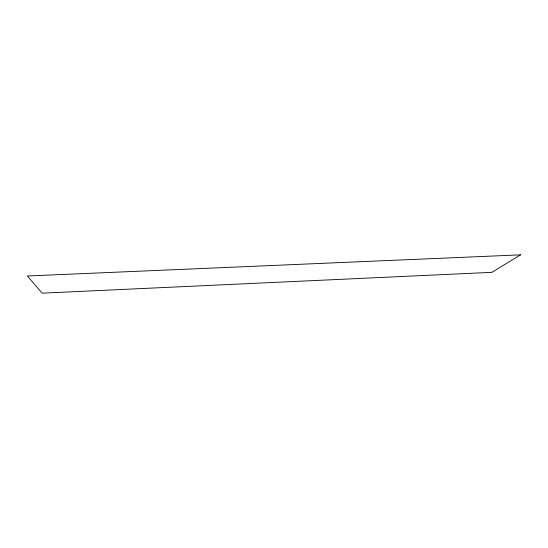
<?xml version="1.0" encoding="UTF-8"?>
<svg xmlns="http://www.w3.org/2000/svg" width="548" height="548" viewBox="0 0 548 548"><rect width="100%" height="100%" fill="white"/><g stroke="black" fill="none" stroke-linecap="round" stroke-linejoin="round"><path stroke-width="0.82" d="M520.6 254.841L491.885 272.335L42.196 293.159L27.4 275.993L520.6 254.841"/></g></svg>
